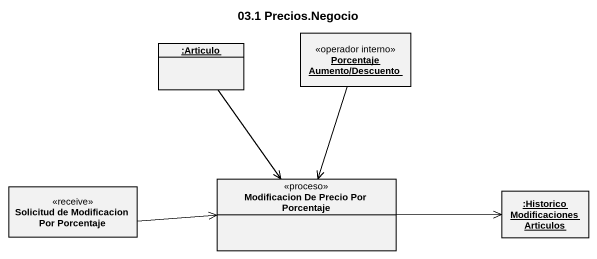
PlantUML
@startuml
title 03.1 Precios.Negocio
hide circle
hide empty members
object ":Articulo" as Articulo
object "Porcentaje Aumento/Descuento" as Porcentaje_Aumento_Descuento <<operador interno>>
class "Solicitud de Modificacion Por Porcentaje" as Solicitud_de_Modificacion <<receive>>
class "Modificacion De Precio Por Porcentaje" as Modificacion_De_Precio_Por <<proceso>>
object ":Historico Modificaciones Articulos" as Historico_Modificaciones
Articulo --> Modificacion_De_Precio_Por
Porcentaje_Aumento_Descuento --> Modificacion_De_Precio_Por
Solicitud_de_Modificacion -right-> Modificacion_De_Precio_Por
Modificacion_De_Precio_Por -right-> Historico_Modificaciones
@enduml
